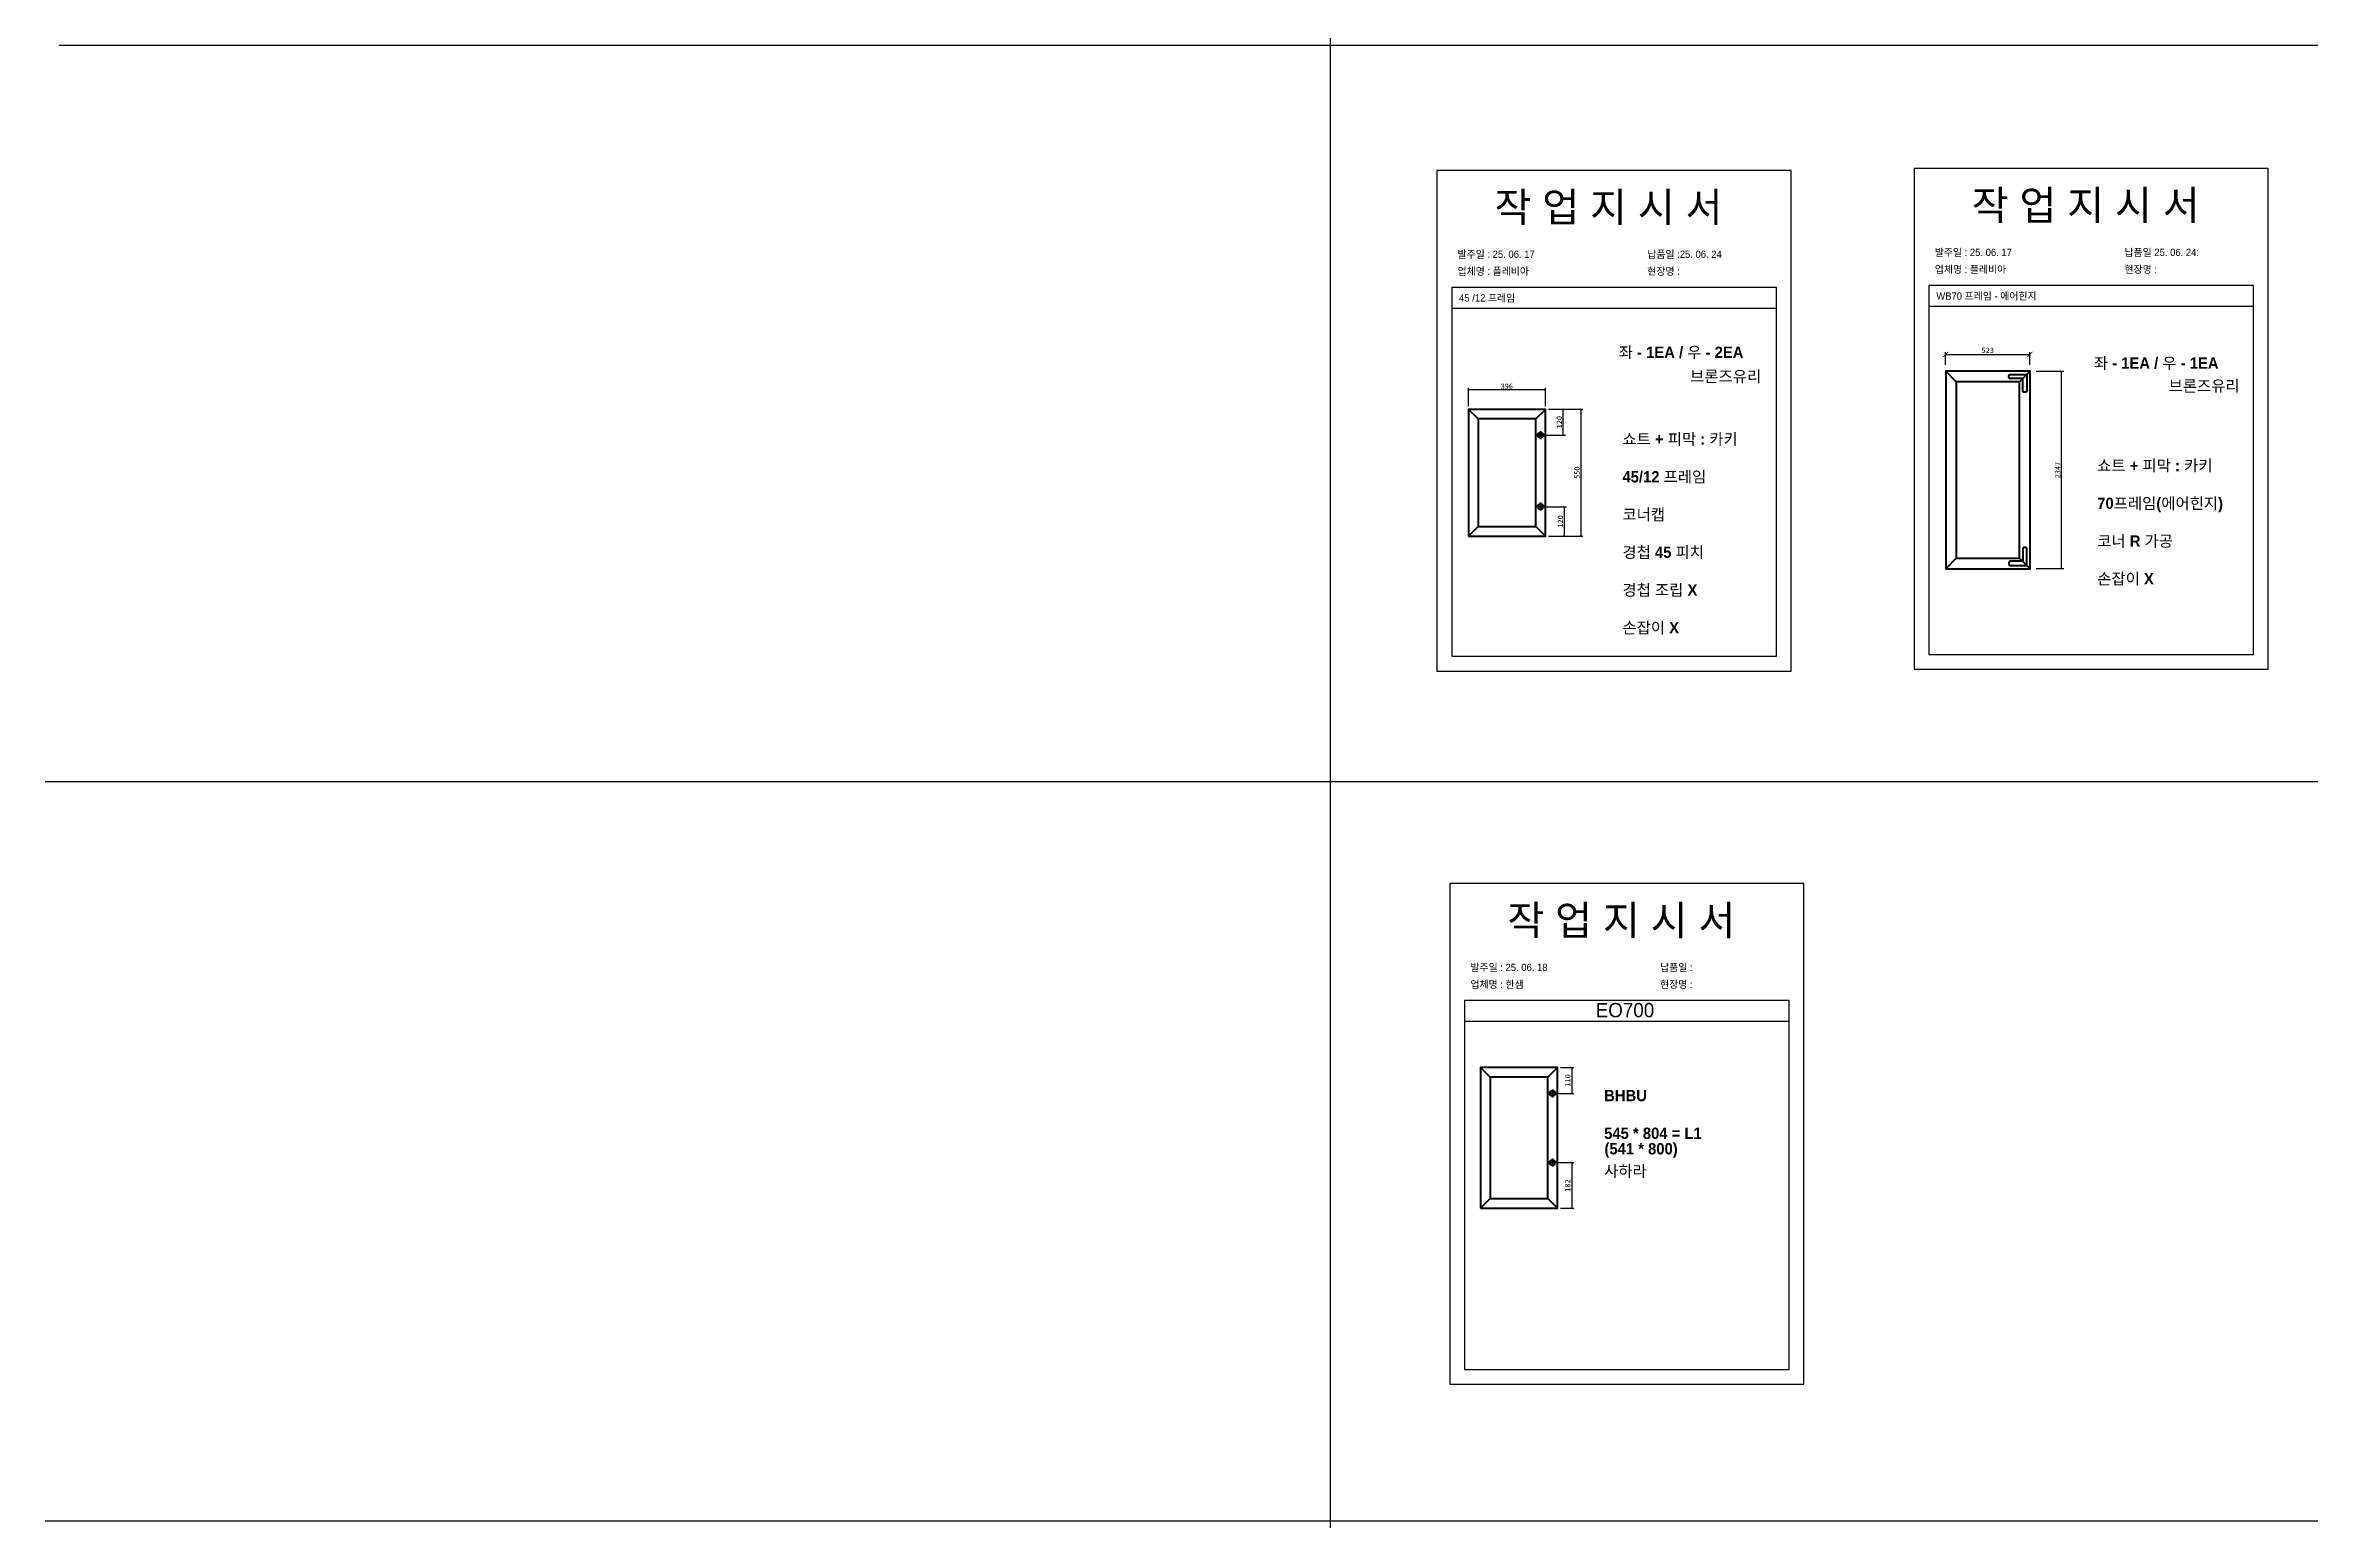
# Model space of a CAD drawing. Header units: millimetres. Extents: x -44117 to 256353, y -2095463 to 65325.
# Drawn here: x 104203 to 114951, y -161784 to -154781 of the extents above; entities that cross this region are included whole.
import ezdxf

# ---------------------------------------------------------------- set-up
doc = ezdxf.new("R2010")
doc.units = ezdxf.units.MM
doc.header["$LTSCALE"] = 10
doc.layers.add('Layer1', color=7, linetype='Continuous', lineweight=70)
doc.dimstyles.new('ISO-25', dxfattribs={"dimtxt": 2.5, "dimasz": 2.5, "dimexe": 1, "dimexo": 1, "dimtad": 1, "dimtxsty": 'Standard', "dimblk": 'ARCHTICK', "dimcen": 2.5, "dimadec": 0, "dimazin": 0, "dimtfac": 1, "dimtmove": 0, "dimatfit": 3, "dimfxl": 0, "dimarcsym": 0})

# ---------------------------------------------------------------- blocks, each defined once
blk = doc.blocks.new('_ArchTick')
at = {"color": 0, "linetype": 'ByBlock', "const_width": 0.15}
blk.add_lwpolyline([(-0.5, -0.5), (0.5, 0.5)], dxfattribs=at)
blk = doc.blocks.new('*D2875')
at = {"color": 0, "lineweight": -2}
for p, q in [((111335, -156509), (111498, -156509)), ((111488, -156509), (111488, -157111)), ((111335, -157111), (111498, -157111))]:
    blk.add_line(p, q, dxfattribs=at)
at = {"layer": 'Defpoints', "color": 0}
for p in [(111320, -156509), (111320, -157111), (111488, -157111)]:
    blk.add_point(p, dxfattribs=at)
at = {"color": 0, "lineweight": -2, "xscale": 10, "yscale": 10, "zscale": 10}
for p, rotation in [((111488, -156509), 90), ((111488, -157111), 270)]:
    blk.add_blockref('_ArchTick', p, dxfattribs=dict(at, rotation=rotation))
at = {"color": 0, "insert": (111470, -156810), "char_height": 25, "attachment_point": 5, "rotation": 90}
blk.add_mtext('550', dxfattribs=at)
blk = doc.blocks.new('*D2876')
at = {"color": 0, "lineweight": -2}
for p, q in [((110955, -156494), (110955, -156407)), ((111320, -156417), (110955, -156417)), ((111320, -156494), (111320, -156407))]:
    blk.add_line(p, q, dxfattribs=at)
at = {"layer": 'Defpoints', "color": 0}
for p in [(110955, -156417), (110955, -156509), (111320, -156509)]:
    blk.add_point(p, dxfattribs=at)
at = {"color": 0, "lineweight": -2, "xscale": 10, "yscale": 10, "zscale": 10, "rotation": 180}
blk.add_blockref('_ArchTick', (110955, -156417), dxfattribs=at)
at = {"color": 0, "lineweight": -2, "xscale": 10, "yscale": 10, "zscale": 10}
blk.add_blockref('_ArchTick', (111320, -156417), dxfattribs=at)
at = {"color": 0, "insert": (111137, -156399), "char_height": 25, "attachment_point": 5}
blk.add_mtext('396', dxfattribs=at)
blk = doc.blocks.new('*D2877')
at = {"color": 0, "lineweight": -2}
for p, q in [((111312, -156971), (111420, -156971)), ((111410, -157111), (111410, -156971)), ((111335, -157111), (111420, -157111))]:
    blk.add_line(p, q, dxfattribs=at)
at = {"layer": 'Defpoints', "color": 0}
for p in [(111297, -156971), (111410, -156971), (111320, -157111)]:
    blk.add_point(p, dxfattribs=at)
at = {"color": 0, "lineweight": -2, "xscale": 10, "yscale": 10, "zscale": 10}
for p, rotation in [((111410, -156971), 90), ((111410, -157111), 270)]:
    blk.add_blockref('_ArchTick', p, dxfattribs=dict(at, rotation=rotation))
at = {"color": 0, "insert": (111391, -157041), "char_height": 25, "attachment_point": 5, "rotation": 90}
blk.add_mtext('120', dxfattribs=at)
blk = doc.blocks.new('*D2878')
at = {"color": 0, "lineweight": -2}
for p, q in [((111335, -156509), (111415, -156509)), ((111405, -156632), (111405, -156509)), ((111312, -156632), (111415, -156632))]:
    blk.add_line(p, q, dxfattribs=at)
at = {"layer": 'Defpoints', "color": 0}
for p in [(111320, -156509), (111405, -156509), (111297, -156632)]:
    blk.add_point(p, dxfattribs=at)
at = {"color": 0, "lineweight": -2, "xscale": 10, "yscale": 10, "zscale": 10}
for p, rotation in [((111405, -156509), 90), ((111405, -156632), 270)]:
    blk.add_blockref('_ArchTick', p, dxfattribs=dict(at, rotation=rotation))
at = {"color": 0, "insert": (111386, -156570), "char_height": 25, "attachment_point": 5, "rotation": 90}
blk.add_mtext('120', dxfattribs=at)
blk = doc.blocks.new('*D2879')
at = {"color": 0, "lineweight": -2}
for p, q in [((113219, -156298), (113219, -156238)), ((113219, -156248), (113619, -156248)), ((113619, -156298), (113619, -156238))]:
    blk.add_line(p, q, dxfattribs=at)
at = {"layer": 'Defpoints', "color": 0}
for p in [(113619, -156248), (113219, -156328), (113619, -156328)]:
    blk.add_point(p, dxfattribs=at)
at = {"color": 0, "lineweight": -2, "xscale": 25, "yscale": 25, "zscale": 25, "rotation": 180}
blk.add_blockref('_ArchTick', (113219, -156248), dxfattribs=at)
at = {"color": 0, "lineweight": -2, "xscale": 25, "yscale": 25, "zscale": 25}
blk.add_blockref('_ArchTick', (113619, -156248), dxfattribs=at)
at = {"color": 0, "insert": (113419, -156229), "char_height": 25, "attachment_point": 5}
blk.add_mtext('523', dxfattribs=at)
blk = doc.blocks.new('*D2880')
at = {"color": 0, "lineweight": -2}
for p, q in [((113649, -156328), (113779, -156328)), ((113769, -157265), (113769, -156328)), ((113649, -157265), (113779, -157265))]:
    blk.add_line(p, q, dxfattribs=at)
at = {"layer": 'Defpoints', "color": 0}
for p in [(113619, -156328), (113769, -156328), (113619, -157265)]:
    blk.add_point(p, dxfattribs=at)
at = {"color": 0, "lineweight": -2, "xscale": 10, "yscale": 10, "zscale": 10}
for p, rotation in [((113769, -156328), 90), ((113769, -157265), 270)]:
    blk.add_blockref('_ArchTick', p, dxfattribs=dict(at, rotation=rotation))
at = {"color": 0, "insert": (113751, -156797), "char_height": 25, "attachment_point": 5, "rotation": 90}
blk.add_mtext('2347', dxfattribs=at)
blk = doc.blocks.new('*D2886')
at = {"color": 0, "lineweight": -2}
for p, q in [((111392, -159633), (111455, -159633)), ((111445, -159633), (111445, -159756)), ((111369, -159756), (111455, -159756))]:
    blk.add_line(p, q, dxfattribs=at)
at = {"layer": 'Defpoints', "color": 0}
for p in [(111377, -159633), (111354, -159756), (111445, -159756)]:
    blk.add_point(p, dxfattribs=at)
at = {"color": 0, "lineweight": -2, "xscale": 10, "yscale": 10, "zscale": 10}
for p, rotation in [((111445, -159633), 90), ((111445, -159756), 270)]:
    blk.add_blockref('_ArchTick', p, dxfattribs=dict(at, rotation=rotation))
at = {"color": 0, "insert": (111426, -159694), "char_height": 25, "attachment_point": 5, "rotation": 90}
blk.add_mtext('110', dxfattribs=at)
blk = doc.blocks.new('*D2887')
at = {"color": 0, "lineweight": -2}
for p, q in [((111369, -160084), (111455, -160084)), ((111445, -160084), (111445, -160301)), ((111392, -160301), (111455, -160301))]:
    blk.add_line(p, q, dxfattribs=at)
at = {"layer": 'Defpoints', "color": 0}
for p in [(111354, -160084), (111377, -160301), (111445, -160301)]:
    blk.add_point(p, dxfattribs=at)
at = {"color": 0, "lineweight": -2, "xscale": 10, "yscale": 10, "zscale": 10}
for p, rotation in [((111445, -160084), 90), ((111445, -160301), 270)]:
    blk.add_blockref('_ArchTick', p, dxfattribs=dict(at, rotation=rotation))
at = {"color": 0, "insert": (111426, -160193), "char_height": 25, "attachment_point": 5, "rotation": 90}
blk.add_mtext('182', dxfattribs=at)

msp = doc.modelspace()

# ---------------------------------------------------------------- linework, layer by layer
at = {"color": 1}
for p, q in [((104268.80493, -154781.20963), (196537.95179, -154781.20963)), ((104268.80493, -154781.20963), (196537.95179, -154781.20963)), ((104203.10165, -158275.20439), (196472.24852, -158275.20439)), ((104203.10165, -158275.20439), (196472.24852, -158275.20439)), ((104203.10165, -161783.7573), (196472.24852, -161783.7573)), ((104203.10165, -161783.7573), (196472.24852, -161783.7573))]:
    msp.add_line(p, q, dxfattribs=at)
for p, q in [((112415.70669, -155930.10254), (110875.70669, -155930.10254)), ((114679.82372, -155921.08752), (113139.82372, -155921.08752)), ((112415.70669, -156030.10254), (110875.70669, -156030.10254)), ((114679.82372, -156021.08752), (113139.82372, -156021.08752)), ((112476.66228, -159314.86134), (110936.66228, -159314.86134)), ((112476.66228, -159414.86134), (110936.66228, -159414.86134))]:
    msp.add_line(p, q)
for p in [(110300.49669, 21924.9366), (110300.49669, 14161.07811), (110300.49669, 18584.38997), (110300.49669, 10820.53148), (110300.49669, 18627.87121), (110300.49669, 10864.01272), (110300.49669, 15287.32457), (110300.49669, 7523.46608), (110300.49669, 3746.75115), (110300.49669, 21924.9366), (110300.49669, 14161.07811), (110300.49669, 18584.38997), (110300.49669, 10820.53148), (110300.49669, 18627.87121), (110300.49669, 10864.01272), (110300.49669, 15287.32457), (110300.49669, 7523.46608), (110300.49669, 3746.75115), (110300.49669, 21924.9366), (110300.49669, 14161.07811), (110300.49669, 18584.38997), (110300.49669, 10820.53148), (110300.49669, 18627.87121), (110300.49669, 10864.01272), (110300.49669, 15287.32457), (110300.49669, 7523.46608), (110300.49669, 3746.75115), (110300.49669, 21924.9366), (110300.49669, 14161.07811), (110300.49669, 18584.38997), (110300.49669, 10820.53148), (110300.49669, 18627.87121), (110300.49669, 10864.01272), (110300.49669, 15287.32457), (110300.49669, 7523.46608), (110300.49669, 3746.75115), (110300.49669, 21924.9366), (110300.49669, 14161.07811), (110300.49669, 18584.38997), (110300.49669, 10820.53148), (110300.49669, 18627.87121), (110300.49669, 10864.01272), (110300.49669, 15287.32457), (110300.49669, 7523.46608), (110300.49669, 3746.75115), (110300.49669, 21924.9366), (110300.49669, 14161.07811), (110300.49669, 18584.38997), (110300.49669, 10820.53148), (110300.49669, 18627.87121), (110300.49669, 10864.01272), (110300.49669, 15287.32457), (110300.49669, 7523.46608), (110300.49669, 3746.75115), (110300.49669, 21924.9366), (110300.49669, 14161.07811), (110300.49669, 18584.38997), (110300.49669, 10820.53148), (110300.49669, 18627.87121), (110300.49669, 10864.01272), (110300.49669, 15287.32457), (110300.49669, 7523.46608), (110300.49669, 3746.75115), (110300.49669, 21924.9366), (110300.49669, 14161.07811), (110300.49669, 18584.38997), (110300.49669, 10820.53148), (110300.49669, 18627.87121), (110300.49669, 10864.01272), (110300.49669, 15287.32457), (110300.49669, 7523.46608), (110300.49669, 3746.75115), (110300.49669, 21924.9366), (110300.49669, 14161.07811), (110300.49669, 18584.38997), (110300.49669, 10820.53148), (110300.49669, 18627.87121), (110300.49669, 10864.01272), (110300.49669, 15287.32457), (110300.49669, 7523.46608), (110300.49669, 3746.75115), (110300.49669, 21924.9366), (110300.49669, 14161.07811), (110300.49669, 18584.38997), (110300.49669, 10820.53148), (110300.49669, 18627.87121), (110300.49669, 10864.01272), (110300.49669, 15287.32457), (110300.49669, 7523.46608), (110300.49669, 3746.75115), (110300.49669, 12702.87182), (110300.49669, 4939.01333), (110300.49669, 9362.32519), (110300.49669, 1598.4667), (110300.49669, 9405.80642), (110300.49669, 1641.94794), (110300.49669, 6065.25979), (110300.49669, -1698.5987), (110300.49669, -5475.31363), (110300.49669, 12702.87182), (110300.49669, 4939.01333), (110300.49669, 9362.32519), (110300.49669, 1598.4667), (110300.49669, 9405.80642), (110300.49669, 1641.94794), (110300.49669, 6065.25979), (110300.49669, -1698.5987), (110300.49669, -5475.31363), (110300.49669, 12702.87182), (110300.49669, 4939.01333), (110300.49669, 9362.32519), (110300.49669, 1598.4667), (110300.49669, 9405.80642), (110300.49669, 1641.94794), (110300.49669, 6065.25979), (110300.49669, -1698.5987), (110300.49669, -5475.31363), (110300.49669, 12702.87182), (110300.49669, 4939.01333), (110300.49669, 9362.32519), (110300.49669, 1598.4667), (110300.49669, 9405.80642), (110300.49669, 1641.94794), (110300.49669, 6065.25979), (110300.49669, -1698.5987), (110300.49669, -5475.31363), (110300.49669, 12702.87182), (110300.49669, 4939.01333), (110300.49669, 9362.32519), (110300.49669, 1598.4667), (110300.49669, 9405.80642), (110300.49669, 1641.94794), (110300.49669, 6065.25979), (110300.49669, -1698.5987), (110300.49669, -5475.31363)]:
    msp.add_xline(p, (0, 1), dxfattribs=at)
for points in [[(110805.70669, -157750.93282), (112485.70669, -157750.93282), (112485.70669, -155374.93282), (110805.70669, -155374.93282)], [(113069.82372, -157741.9178), (114749.82372, -157741.9178), (114749.82372, -155365.9178), (113069.82372, -155365.9178)], [(110866.66228, -161135.69162), (112546.66228, -161135.69162), (112546.66228, -158759.69162), (110866.66228, -158759.69162)]]:
    msp.add_lwpolyline(points, close=True)
for points in [[(110875.70669, -155930.10254), (110875.70669, -157680.93282), (112415.70669, -157680.93282), (112415.70669, -155930.10254)], [(113139.82372, -155921.08752), (113139.82372, -157671.9178), (114679.82372, -157671.9178), (114679.82372, -155921.08752)], [(110936.66228, -159314.86134), (110936.66228, -161065.69162), (112476.66228, -161065.69162), (112476.66228, -159314.86134)]]:
    msp.add_lwpolyline(points)
at = {"layer": 'Layer1'}
for p, q in [((113269.49095, -156378.07769), (113219.49095, -156328.07769)), ((113569.49095, -156378.07769), (113619.49095, -156328.07769)), ((113619.49095, -156328.07769), (113569.49095, -156378.07769)), ((111000.41998, -156554.86839), (110954.75429, -156509.2027)), ((111274.41412, -156554.86839), (111320.07981, -156509.2027)), ((111296.75791, -156612.5206), (111296.75791, -156650.48351)), ((111296.75791, -156951.84479), (111296.75791, -156989.80771)), ((110954.75429, -157110.83321), (111000.41998, -157065.16752)), ((111320.07981, -157110.83321), (111274.41412, -157065.16752)), ((113269.49095, -157215.36367), (113219.49095, -157265.36367)), ((113619.49095, -157265.36367), (113569.49095, -157215.36367)), ((111057.36536, -159678.96357), (111011.69967, -159633.29788)), ((111331.3595, -159678.96357), (111377.02519, -159633.29788)), ((111353.7033, -159736.61578), (111353.7033, -159774.57869)), ((111353.7033, -160065.42742), (111353.7033, -160103.39034)), ((111011.69967, -160300.60514), (111057.36536, -160254.93945)), ((111377.02519, -160300.60514), (111331.3595, -160254.93945))]:
    msp.add_line(p, q, dxfattribs=at)
for points in [[(113219.49095, -157265.36367), (113619.49095, -157265.36367), (113619.49095, -156328.07769), (113219.49095, -156328.07769)], [(113269.49095, -157215.36367), (113569.49095, -157215.36367), (113569.49095, -156378.07769), (113269.49095, -156378.07769)], [(110954.75429, -157110.83321), (111320.07981, -157110.83321), (111320.07981, -156509.2027), (110954.75429, -156509.2027)], [(111000.41998, -157065.16752), (111274.41412, -157065.16752), (111274.41412, -156554.86839), (111000.41998, -156554.86839)], [(111315.73937, -156631.50206), (111277.77646, -156631.50206)], [(111315.73937, -156970.82625), (111277.77646, -156970.82625)], [(111011.69967, -160300.60514), (111377.02519, -160300.60514), (111377.02519, -159633.29788), (111011.69967, -159633.29788)], [(111057.36536, -160254.93945), (111331.3595, -160254.93945), (111331.3595, -159678.96357), (111057.36536, -159678.96357)], [(111372.68475, -159755.59724), (111334.72184, -159755.59724)], [(111372.68475, -160084.40888), (111334.72184, -160084.40888)]]:
    msp.add_lwpolyline(points, close=True, dxfattribs=at)
for points in [[(113599.49095, -156428.07769), (113589.49095, -156428.07769, -0.4142135624), (113584.49095, -156423.07769), (113584.49095, -156363.07769), (113524.49095, -156363.07769, -0.4142135624), (113519.49095, -156358.07769), (113519.49095, -156348.07769, -0.4142135624), (113524.49095, -156343.07769), (113604.49095, -156343.07769), (113604.49095, -156423.07769, -0.4142135624)], [(113599.49095, -157165.36367), (113589.49095, -157165.36367, 0.4142135624), (113584.49095, -157170.36367), (113584.49095, -157230.36367), (113524.49095, -157230.36367, 0.4142135624), (113519.49095, -157235.36367), (113519.49095, -157245.36367, 0.4142135624), (113524.49095, -157250.36367), (113604.49095, -157250.36367), (113604.49095, -157170.36367, 0.4142135624)]]:
    msp.add_lwpolyline(points, format="xyb", close=True, dxfattribs=at)
for centre in [(111296.75791, -156631.50206), (111296.75791, -156970.82625), (111353.7033, -159755.59724), (111353.7033, -160084.40888)]:
    msp.add_circle(centre, 12.6543, dxfattribs=at)

# ---------------------------------------------------------------- texts
at = {"attachment_point": 1}
for s, width, gutter_width, heights, insert, char_height in [('{\\fGulim|b0|i0|c129|p50;작 업 지 시 서}', 3307.3198183, 12.5, [-155.84554], (111078.51329, -155479.09533), 140), ('{\\fGulim|b0|i0|c129|p50;작 업 지 시 서}', 3307.3198183, 12.5, [-155.84554], (113342.63033, -155470.08031), 140), ('{\\fGulim|b0|i0|c129|p50;업체명 : 플레비아}', 3307.3198183, 12.5, [36.11279], (110903.30394, -155836.47193), 34.3), ('{\\fGulim|b0|i0|c129|p50;발주일 : 25. 06. 17}', 3307.3198183, 12.5, [34.50412], (110903.30394, -155755.81575), 34.3), ('{\\fGulim|b0|i0|c129|p50;현장명 : }', 3307.3198183, 12.5, [-38.2735], (111803.28192, -155836.47193), 34.3), ('{\\fGulim|b0|i0|c129|p50;납품일 :25. 06. 24}', 3307.3198183, 12.5, [37.67976], (111803.28192, -155755.81575), 34.3), ('{\\fGulim|b0|i0|c129|p50;업체명 : 플레비아}', 3307.3198183, 12.5, [36.11279], (113167.42097, -155827.45691), 34.3), ('{\\fGulim|b0|i0|c129|p50;발주일 : 25. 06. 17}', 3307.3198183, 12.5, [34.50412], (113167.42097, -155746.80073), 34.3), ('{\\fGulim|b0|i0|c129|p50;현장명 : }', 3307.3198183, 12.5, [-38.2735], (114067.39896, -155827.45691), 34.3), ('{\\fGulim|b0|i0|c129|p50;납품일 25. 06. 24:}', 3307.3198183, 12.5, [37.67976], (114067.39896, -155746.80073), 34.3), ('{\\fGulim|b0|i0|c129|p50;45 /12 프레임}', 3307.3198183, 12.5, [38.31917], (110910.34614, -155963.13803), 34.3), ('{\\fGulim|b0|i0|c129|p50;WB70 프레임 - 에어힌지}', 3307.3198183, 12.5, [38.31917], (113174.46317, -155954.12301), 34.3), ('{\\fGulim|b1|i0|c129|p50;좌 - 1EA / 우 - 2EA}', 3452.1381003, 13.04734, [-64.85543], (111668.05908, -156211.47899), 53.7028516), ('{\\fGulim|b1|i0|c129|p50;좌 - 1EA / 우 - 1EA}', 3452.1381003, 13.04734, [-64.85543], (113922.15059, -156262.61711), 53.7028516), ('{\\fGulim|b1|i0|c129|p50;브론즈유리}', 3452.1381003, 13.04734, [-59.66984], (112006.85997, -156325.78308), 53.7028516), ('{\\fGulim|b1|i0|c129|p50;브론즈유리}', 3452.1381003, 13.04734, [-59.66984], (114276.63853, -156371.07077), 53.7028516), ('{\\fGulim|b1|i0|c129|p50;쇼트 + 피막 : 카키\\P\\P45/12 프레임\\P\\P코너캡\\P\\P경첩 45 피치\\P\\P경첩 조립 X\\P\\P손잡이 X}', 3452.1381003, 13.04734, [-969.35068], (111685.55257, -156623.36896), 53.7028516), ('{\\fGulim|b1|i0|c129|p50;쇼트 + 피막 : 카키\\P\\P70프레임(에어힌지)\\P\\P코너 R 가공\\P\\P손잡이 X}', 3452.1381003, 13.04734, [-607.63782], (113938.11674, -156749.1192), 53.7028516), ('{\\fGulim|b0|i0|c129|p50;작 업 지 시 서}', 3307.3198183, 12.5, [-155.84554], (111139.46888, -158863.85413), 140), ('{\\fGulim|b0|i0|c129|p50;발주일 : 25. 06. 18}', 3307.3198183, 12.5, [34.50412], (110964.25953, -159140.57455), 34.3), ('{\\fGulim|b0|i0|c129|p50;납품일 :}', 3307.3198183, 12.5, [37.67976], (111864.23751, -159140.57455), 34.3), ('{\\fGulim|b0|i0|c129|p50;업체명 : 한샘}', 3307.3198183, 12.5, [36.11279], (110964.25953, -159221.23073), 34.3), ('{\\fGulim|b0|i0|c129|p50;현장명 : }', 3307.3198183, 12.5, [-38.2735], (111864.23751, -159221.23073), 34.3), ('{\\fGulim|b0|i0|c129|p50;EO700}', 6570.6870665, 24.83388, [71.74566], (111558.77838, -159326.33911), 68.1441707), ('{\\fGulim|b1|i0|c129|p50;BHBU\\P\\P545 * 804 = L1\\P\\P사하라}', 3452.1381003, 13.04734, [-417.90195], (111598.68286, -159738.96043), 53.7028516)]:
    msp.add_mtext_dynamic_manual_height_columns(s, width=width, gutter_width=gutter_width, heights=heights, dxfattribs=dict(at, insert=insert, char_height=char_height))
at = {"color": 242, "true_color": 0xcd2027, "insert": (111600.12583, -159991.50455), "char_height": 53.7028516, "attachment_point": 1}
msp.add_mtext_dynamic_manual_height_columns('{\\fGulim|b1|i0|c129|p50;(541 * 800)}', width=3452.1381003, gutter_width=13.04734, heights=[-67.27064], dxfattribs=at)

# ---------------------------------------------------------------- dimensions: what is measured, and where the dimension line sits
dim = msp.add_linear_dim(base=(113619.49095, -156247.81789), p1=(113219.49095, -156328.07769), p2=(113619.49095, -156328.07769), text='523', dimstyle='ISO-25', override={"dimscale": 10, "dimexo": 3, "dimtxsty": 'Standard'})
dim.commit()
dim.dimension.update_dxf_attribs({"geometry": '*D2879', "text_midpoint": (113419.49095, -156229.06789)})
for base, p1, p2, text, override, picture, middle in [((113769.48931, -156328.07769), (113619.49095, -157265.36367), (113619.49095, -156328.07769), '2347', {"dimscale": 10, "dimasz": 1, "dimexo": 3, "dimtxsty": 'Standard'}, '*D2880', (113750.73931, -156796.72068)), ((111404.74053, -156509.2027), (111296.75791, -156631.50206), (111320.07981, -156509.2027), '120', {"dimscale": 10, "dimasz": 1, "dimexo": 1.5, "dimtxsty": 'Standard'}, '*D2878', (111385.99053, -156570.35238)), ((111409.74053, -156970.82625), (111320.07981, -157110.83321), (111296.75791, -156970.82625), '120', {"dimscale": 10, "dimasz": 1, "dimexo": 1.5, "dimtxsty": 'Standard'}, '*D2877', (111390.99053, -157040.82973)), ((111445.18377, -159755.59724), (111377.02519, -159633.29788), (111353.7033, -159755.59724), '110', {"dimscale": 10, "dimasz": 1, "dimexo": 1.5, "dimtxsty": 'Standard'}, '*D2886', (111426.43377, -159694.44756)), ((111445.18377, -160300.60514), (111353.7033, -160084.40888), (111377.02519, -160300.60514), '182', {"dimscale": 10, "dimasz": 1, "dimexo": 1.5, "dimtxsty": 'Standard'}, '*D2887', (111426.43377, -160192.50701))]:
    dim = msp.add_linear_dim(base=base, p1=p1, p2=p2, angle=90, text=text, dimstyle='ISO-25', override=override)
    dim.commit()
    dim.dimension.update_dxf_attribs({"geometry": picture, "text_midpoint": middle})
dim = msp.add_linear_dim(base=(110954.75429, -156417.27395), p1=(111320.07981, -156509.2027), p2=(110954.75429, -156509.2027), text='396', dimstyle='ISO-25', override={"dimscale": 10, "dimasz": 1, "dimexo": 1.5, "dimtxsty": 'Standard'})
dim.commit()
dim.dimension.update_dxf_attribs({"geometry": '*D2876', "text_midpoint": (111137.41705, -156417.27395), "dimtype": 160})
dim = msp.add_linear_dim(base=(111488.49572, -157110.83321), p1=(111320.07981, -156509.2027), p2=(111320.07981, -157110.83321), angle=90, text='550', dimstyle='ISO-25', override={"dimscale": 10, "dimasz": 1, "dimexo": 1.5, "dimtxsty": 'Standard'})
dim.commit()
dim.dimension.update_dxf_attribs({"geometry": '*D2875', "text_midpoint": (111488.49572, -156810.01796), "dimtype": 160})

doc.saveas('drawing.dxf')
